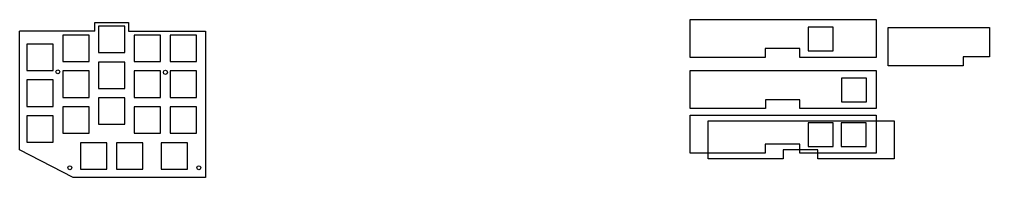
# Model space of a CAD drawing. Extents: x 3 to 116105, y -32459 to 262.
# Drawn here: x 3.2 to 416.2, y 194.7 to 261.8 of the extents above; entities that cross this region are included whole.
import ezdxf

# ---------------------------------------------------------------- set-up
doc = ezdxf.new("R2010")
doc.units = 0

msp = doc.modelspace()

# ---------------------------------------------------------------- linework, layer by layer
at = {"layer": 'Layer 1'}
for p, q in [((35.2524, 260.61), (49.6347, 260.61)), ((35.2524, 256.815), (35.2524, 260.61)), ((49.6347, 260.61), (49.6347, 256.81)), ((288.652, 261.835), (367.811, 261.835)), ((288.652, 245.682), (288.652, 261.835)), ((367.811, 261.835), (367.811, 245.682)), ((3.16286, 206.416), (3.16286, 256.815)), ((35.2524, 256.815), (3.16286, 256.815)), ((48.0438, 259.008), (36.8432, 259.008)), ((36.8432, 259.008), (36.8432, 247.807)), ((48.0438, 247.807), (48.0438, 259.008)), ((49.6347, 256.81), (82.3227, 256.81)), ((82.3227, 256.81), (82.3227, 194.72)), ((349.612, 258.602), (338.916, 258.602)), ((338.916, 258.602), (338.916, 248.537)), ((349.612, 248.537), (349.612, 258.602)), ((373.013, 258.354), (416.156, 258.354)), ((373.013, 242.201), (373.013, 258.354)), ((373.013, 258.354), (416.156, 258.354)), ((373.013, 242.201), (373.013, 258.354)), ((416.156, 258.354), (416.156, 246.009)), ((416.156, 258.354), (416.156, 246.009)), ((21.6032, 255.208), (21.6032, 244.008)), ((32.8038, 255.208), (21.6032, 255.208)), ((32.8038, 244.008), (32.8038, 255.208)), ((63.2838, 255.2), (52.0832, 255.2)), ((52.0832, 255.2), (52.0832, 244)), ((63.2838, 244), (63.2838, 255.2)), ((67.3232, 255.2), (67.3232, 244)), ((78.5238, 255.2), (67.3232, 255.2)), ((78.5238, 244), (78.5238, 255.2)), ((17.5638, 251.384), (6.36326, 251.384)), ((6.36326, 251.384), (6.36326, 240.184)), ((17.5638, 240.184), (17.5638, 251.384)), ((36.8432, 247.807), (48.0438, 247.807)), ((335.315, 249.49), (320.595, 249.49)), ((320.595, 249.49), (320.595, 245.682)), ((335.315, 245.682), (335.315, 249.49)), ((338.916, 248.537), (349.612, 248.537)), ((21.6032, 244.008), (32.8038, 244.008)), ((36.8432, 243.768), (36.8432, 232.567)), ((48.0438, 243.768), (36.8432, 243.768)), ((48.0438, 232.567), (48.0438, 243.768)), ((52.0832, 244), (63.2838, 244)), ((67.3232, 244), (78.5238, 244)), ((320.595, 245.682), (288.652, 245.682)), ((367.811, 245.682), (335.315, 245.682)), ((416.156, 246.009), (404.956, 246.009)), ((404.956, 246.009), (404.956, 242.201)), ((416.156, 246.009), (404.956, 246.009)), ((404.956, 246.009), (404.956, 242.201)), ((6.36326, 240.184), (17.5638, 240.184)), ((18.642128, 239.585), (18.89962, 240.207335)), ((18.89962, 238.962912), (18.642128, 239.585)), ((18.89962, 240.207335), (19.521814, 240.464968)), ((19.521814, 240.464968), (20.144008, 240.207335)), ((20.144008, 240.207335), (20.4015, 239.585)), ((20.4015, 239.585), (20.144008, 238.962912)), ((20.4015, 239.585), (20.4015, 239.585)), ((21.6032, 239.968), (21.6032, 228.768)), ((32.8038, 239.968), (21.6032, 239.968)), ((32.8038, 228.768), (32.8038, 239.968)), ((52.0832, 239.96), (52.0832, 228.76)), ((63.2838, 239.96), (52.0832, 239.96)), ((63.2838, 228.76), (63.2838, 239.96)), ((64.433799, 239.401), (64.691714, 240.023194)), ((64.691714, 240.023194), (65.313485, 240.280686)), ((65.313485, 240.280686), (65.936137, 240.023194)), ((65.936137, 240.023194), (66.1943, 239.401)), ((67.3232, 239.96), (67.3232, 228.76)), ((78.5238, 239.96), (67.3232, 239.96)), ((78.5238, 228.76), (78.5238, 239.96)), ((288.764, 240.117), (367.922, 240.117)), ((288.764, 223.964), (288.764, 240.117)), ((367.922, 240.117), (367.922, 223.964)), ((404.956, 242.201), (373.013, 242.201)), ((404.956, 242.201), (373.013, 242.201)), ((17.5638, 236.144), (6.36326, 236.144)), ((6.36326, 236.144), (6.36326, 224.944)), ((17.5638, 224.944), (17.5638, 236.144)), ((19.521814, 238.705314), (18.89962, 238.962912)), ((20.144008, 238.962912), (19.521814, 238.705314)), ((64.691714, 238.778806), (64.433799, 239.401)), ((65.313485, 238.521314), (64.691714, 238.778806)), ((65.936137, 238.778806), (65.313485, 238.521314)), ((66.1943, 239.401), (65.936137, 238.778806)), ((66.1943, 239.401), (66.1943, 239.401)), ((353.052, 236.884), (353.052, 226.819)), ((363.747, 236.884), (353.052, 236.884)), ((363.747, 226.819), (363.747, 236.884)), ((36.8432, 232.567), (48.0438, 232.567)), ((21.6032, 228.768), (32.8038, 228.768)), ((48.0438, 228.536), (36.8432, 228.536)), ((36.8432, 228.536), (36.8432, 217.336)), ((48.0438, 217.336), (48.0438, 228.536)), ((52.0832, 228.76), (63.2838, 228.76)), ((67.3232, 228.76), (78.5238, 228.76)), ((335.427, 227.772), (320.707, 227.772)), ((320.707, 227.772), (320.707, 223.964)), ((335.427, 223.964), (335.427, 227.772)), ((6.36326, 224.944), (17.5638, 224.944)), ((21.6032, 224.737), (21.6032, 213.536)), ((32.8038, 224.737), (21.6032, 224.737)), ((32.8038, 213.536), (32.8038, 224.737)), ((63.2838, 224.728), (52.0832, 224.728)), ((52.0832, 224.728), (52.0832, 213.528)), ((63.2838, 213.528), (63.2838, 224.728)), ((67.3232, 224.728), (67.3232, 213.528)), ((78.5238, 224.728), (67.3232, 224.728)), ((78.5238, 213.528), (78.5238, 224.728)), ((320.707, 223.964), (288.764, 223.964)), ((367.922, 223.964), (335.427, 223.964)), ((353.052, 226.819), (363.747, 226.819)), ((17.5638, 220.912), (6.36326, 220.912)), ((6.36326, 220.912), (6.36326, 209.712)), ((17.5638, 209.712), (17.5638, 220.912)), ((288.652, 221.183), (367.811, 221.183)), ((288.652, 205.031), (288.652, 221.183)), ((367.811, 221.183), (367.811, 205.031)), ((36.8432, 217.336), (48.0438, 217.336)), ((296.385, 218.859), (375.546, 218.859)), ((296.385, 202.709), (296.385, 218.859)), ((296.385, 218.859), (375.546, 218.859)), ((296.385, 202.709), (296.385, 218.859)), ((349.612, 217.95), (338.916, 217.95)), ((338.916, 217.95), (338.916, 207.886)), ((349.612, 207.886), (349.612, 217.95)), ((352.941, 217.95), (352.941, 207.886)), ((363.635, 217.95), (352.941, 217.95)), ((363.635, 207.886), (363.635, 217.95)), ((375.546, 218.859), (375.546, 202.709)), ((375.546, 218.859), (375.546, 202.709)), ((21.6032, 213.536), (32.8038, 213.536)), ((52.0832, 213.528), (63.2838, 213.528)), ((67.3232, 213.528), (78.5238, 213.528)), ((6.36326, 209.712), (17.5638, 209.712)), ((29.2187, 209.48), (29.2187, 198.28)), ((40.4196, 209.48), (29.2187, 209.48)), ((40.4196, 198.28), (40.4196, 209.48)), ((44.4587, 209.48), (44.4587, 198.28)), ((55.6595, 209.48), (44.4587, 209.48)), ((55.6595, 198.28), (55.6595, 209.48)), ((74.7149, 209.48), (63.5155, 209.48)), ((63.5155, 209.48), (63.5155, 198.28)), ((74.7149, 198.28), (74.7149, 209.48)), ((335.315, 208.839), (320.595, 208.839)), ((320.595, 208.839), (320.595, 205.031)), ((343.05, 206.517), (328.33, 206.517)), ((328.33, 206.517), (328.33, 202.709)), ((343.05, 206.517), (328.33, 206.517)), ((328.33, 206.517), (328.33, 202.709)), ((335.315, 205.031), (335.315, 208.839)), ((338.916, 207.886), (349.612, 207.886)), ((343.05, 202.709), (343.05, 206.517)), ((343.05, 202.709), (343.05, 206.517)), ((352.941, 207.886), (363.635, 207.886)), ((26.0183, 194.72), (3.16286, 206.416)), ((320.595, 205.031), (288.652, 205.031)), ((328.33, 202.709), (296.385, 202.709)), ((328.33, 202.709), (296.385, 202.709)), ((367.811, 205.031), (335.315, 205.031)), ((375.546, 202.709), (343.05, 202.709)), ((375.546, 202.709), (343.05, 202.709)), ((23.761717, 198.874), (24.01988, 199.496335)), ((24.01988, 198.251912), (23.761717, 198.874)), ((24.01988, 199.496335), (24.642532, 199.753968)), ((24.642532, 197.994314), (24.01988, 198.251912)), ((24.642532, 199.753968), (25.264443, 199.496334)), ((25.264443, 198.251912), (24.642532, 197.994314)), ((25.264443, 199.496334), (25.5225, 198.874)), ((25.5225, 198.874), (25.264443, 198.251912)), ((25.5225, 198.874), (25.5225, 198.874)), ((29.2187, 198.28), (40.4196, 198.28)), ((44.4587, 198.28), (55.6595, 198.28)), ((63.5155, 198.28), (74.7149, 198.28)), ((78.649599, 198.874), (78.907656, 199.496335)), ((78.907656, 198.251912), (78.649599, 198.874)), ((78.907656, 199.496335), (79.530414, 199.753968)), ((79.530414, 197.994314), (78.907656, 198.251912)), ((79.530414, 199.753968), (80.152502, 199.496334)), ((80.152502, 198.251912), (79.530414, 197.994314)), ((80.152502, 199.496334), (80.4101, 198.874)), ((80.4101, 198.874), (80.152502, 198.251912)), ((80.4101, 198.874), (80.4101, 198.874)), ((82.3227, 194.72), (26.0183, 194.72))]:
    msp.add_line(p, q, dxfattribs=at)

doc.saveas('drawing.dxf')
